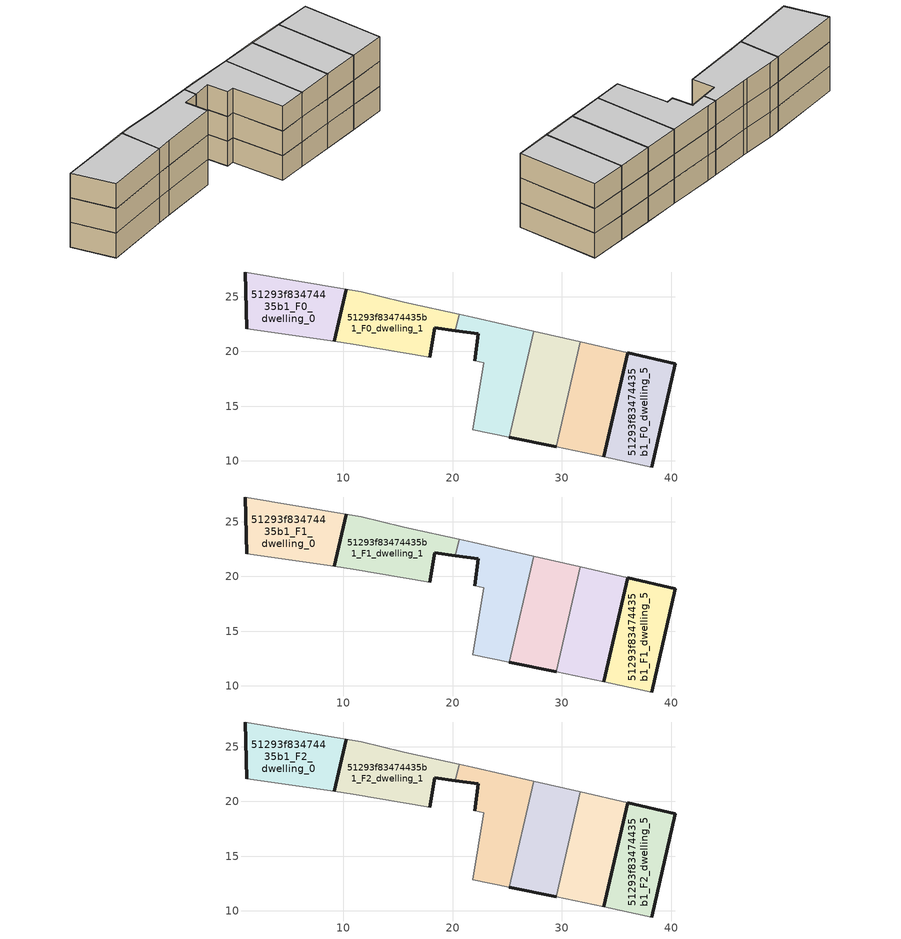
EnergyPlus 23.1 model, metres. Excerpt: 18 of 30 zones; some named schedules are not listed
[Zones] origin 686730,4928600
51293f83474435b1_F0_dwelling_0
 floor ground (EU_floor_Construction): 9.18,20.92 10.28,25.68 1.06,27.26 1.16,22.08 z0
 wall outside (EU_wall_Construction): 1.16,22.08 1.06,27.26 / 10.28,25.68 9.18,20.92 z0:3
 wall adiabatic (EU_wall_Construction): 9.18,20.92 1.16,22.08 / 1.06,27.26 10.28,25.68 z0:3
51293f83474435b1_F0_dwelling_1
 floor ground (EU_floor_Construction): 20.26,21.9 20.6,23.4 15.99,24.39 15.41,24.52 11.66,25.44 10.28,25.68 9.18,20.92 10.92,20.67 17.92,19.47 18.36,22.17 z0
 wall outside (EU_wall_Construction): 20.26,21.9 18.36,22.17 17.92,19.47 / 9.18,20.92 10.28,25.68 z0:3
 wall adiabatic (EU_wall_Construction): 10.28,25.68 11.66,25.44 15.41,24.52 15.99,24.39 20.6,23.4 / 17.92,19.47 10.92,20.67 9.18,20.92 z0:3
 wall to 51293f83474435b1_F0_dwelling_2 (EU_wall_Construction): 20.6,23.4 20.26,21.9 z0:3
51293f83474435b1_F0_dwelling_2
 floor ground (EU_floor_Construction): 25.17,12.16 27.4,21.85 21.84,23.13 20.6,23.4 20.26,21.9 22.36,21.6 22.01,19.15 22.85,18.98 21.86,12.85 z0
 wall outside (EU_wall_Construction): 22.01,19.15 22.36,21.6 20.26,21.9 z0:3
 wall adiabatic (EU_wall_Construction): 20.6,23.4 21.84,23.13 27.4,21.85 / 25.17,12.16 21.86,12.85 22.85,18.98 22.01,19.15 z0:3
 wall to 51293f83474435b1_F0_dwelling_3 (EU_wall_Construction): 27.4,21.85 25.17,12.16 z0:3
51293f83474435b1_F0_dwelling_3
 floor ground (EU_floor_Construction): 29.47,11.26 31.69,20.87 27.4,21.85 25.17,12.16 z0
 wall outside (EU_wall_Construction): 29.47,11.26 25.17,12.16 z0:3
 wall adiabatic (EU_wall_Construction): 27.4,21.85 31.69,20.87 z0:3
 wall to 51293f83474435b1_F0_dwelling_4 (EU_wall_Construction): 31.69,20.87 29.47,11.26 z0:3
51293f83474435b1_F0_dwelling_4
 floor ground (EU_floor_Construction): 33.82,10.36 36.01,19.87 31.69,20.87 29.47,11.26 z0
 wall outside (EU_wall_Construction): 36.01,19.87 33.82,10.36 z0:3
 wall adiabatic (EU_wall_Construction): 31.69,20.87 36.01,19.87 / 33.82,10.36 29.47,11.26 z0:3
51293f83474435b1_F0_dwelling_5
 floor ground (EU_floor_Construction): 38.23,9.43 40.34,18.87 36.01,19.87 33.82,10.36 z0
 wall outside (EU_wall_Construction): 33.82,10.36 36.01,19.87 40.34,18.87 38.23,9.43 z0:3
 wall adiabatic (EU_wall_Construction): 38.23,9.43 33.82,10.36 z0:3
51293f83474435b1_F1_dwelling_0
 floor to 51293f83474435b1_F0_dwelling_0 (EU_floor_Construction): 9.18,20.92 10.28,25.68 1.06,27.26 1.16,22.08 z3
 wall outside (EU_wall_Construction): 1.16,22.08 1.06,27.26 / 10.28,25.68 9.18,20.92 z3:6
 wall adiabatic (EU_wall_Construction): 9.18,20.92 1.16,22.08 / 1.06,27.26 10.28,25.68 z3:6
51293f83474435b1_F1_dwelling_1
 floor to 51293f83474435b1_F0_dwelling_1 (EU_floor_Construction): 20.26,21.9 20.6,23.4 15.99,24.39 15.41,24.52 11.66,25.44 10.28,25.68 9.18,20.92 10.92,20.67 17.92,19.47 18.36,22.17 z3
 wall outside (EU_wall_Construction): 20.26,21.9 18.36,22.17 17.92,19.47 / 9.18,20.92 10.28,25.68 z3:6
 wall adiabatic (EU_wall_Construction): 10.28,25.68 11.66,25.44 15.41,24.52 15.99,24.39 20.6,23.4 / 17.92,19.47 10.92,20.67 9.18,20.92 z3:6
 wall to 51293f83474435b1_F1_dwelling_2 (EU_wall_Construction): 20.6,23.4 20.26,21.9 z3:6
51293f83474435b1_F1_dwelling_2
 floor to 51293f83474435b1_F0_dwelling_2 (EU_floor_Construction): 25.17,12.16 27.4,21.85 21.84,23.13 20.6,23.4 20.26,21.9 22.36,21.6 22.01,19.15 22.85,18.98 21.86,12.85 z3
 wall outside (EU_wall_Construction): 22.01,19.15 22.36,21.6 20.26,21.9 z3:6
 wall adiabatic (EU_wall_Construction): 20.6,23.4 21.84,23.13 27.4,21.85 / 25.17,12.16 21.86,12.85 22.85,18.98 22.01,19.15 z3:6
 wall to 51293f83474435b1_F1_dwelling_3 (EU_wall_Construction): 27.4,21.85 25.17,12.16 z3:6
51293f83474435b1_F1_dwelling_3
 floor to 51293f83474435b1_F0_dwelling_3 (EU_floor_Construction): 29.47,11.26 31.69,20.87 27.4,21.85 25.17,12.16 z3
 wall outside (EU_wall_Construction): 29.47,11.26 25.17,12.16 z3:6
 wall adiabatic (EU_wall_Construction): 27.4,21.85 31.69,20.87 z3:6
 wall to 51293f83474435b1_F1_dwelling_4 (EU_wall_Construction): 31.69,20.87 29.47,11.26 z3:6
51293f83474435b1_F1_dwelling_4
 floor to 51293f83474435b1_F0_dwelling_4 (EU_floor_Construction): 33.82,10.36 36.01,19.87 31.69,20.87 29.47,11.26 z3
 wall outside (EU_wall_Construction): 36.01,19.87 33.82,10.36 z3:6
 wall adiabatic (EU_wall_Construction): 31.69,20.87 36.01,19.87 / 33.82,10.36 29.47,11.26 z3:6
51293f83474435b1_F1_dwelling_5
 floor to 51293f83474435b1_F0_dwelling_5 (EU_floor_Construction): 38.23,9.43 40.34,18.87 36.01,19.87 33.82,10.36 z3
 wall outside (EU_wall_Construction): 33.82,10.36 36.01,19.87 40.34,18.87 38.23,9.43 z3:6
 wall adiabatic (EU_wall_Construction): 38.23,9.43 33.82,10.36 z3:6
51293f83474435b1_F2_dwelling_0
 floor to 51293f83474435b1_F1_dwelling_0 (EU_floor_Construction): 9.18,20.92 10.28,25.68 1.06,27.26 1.16,22.08 z6
 wall outside (EU_wall_Construction): 1.16,22.08 1.06,27.26 / 10.28,25.68 9.18,20.92 z6:9
 wall adiabatic (EU_wall_Construction): 9.18,20.92 1.16,22.08 / 1.06,27.26 10.28,25.68 z6:9
 ceiling to 51293f83474435b1_F3_dwelling_0 (EU_floor_Construction): 10.28,25.68 9.18,20.92 1.16,22.08 1.06,27.26 z9
51293f83474435b1_F2_dwelling_1
 floor to 51293f83474435b1_F1_dwelling_1 (EU_floor_Construction): 20.26,21.9 20.6,23.4 15.99,24.39 15.41,24.52 11.66,25.44 10.28,25.68 9.18,20.92 10.92,20.67 17.92,19.47 18.36,22.17 z6
 wall outside (EU_wall_Construction): 20.26,21.9 18.36,22.17 17.92,19.47 / 9.18,20.92 10.28,25.68 z6:9
 wall adiabatic (EU_wall_Construction): 10.28,25.68 11.66,25.44 15.41,24.52 15.99,24.39 20.6,23.4 / 17.92,19.47 10.92,20.67 9.18,20.92 z6:9
 wall to 51293f83474435b1_F2_dwelling_2 (EU_wall_Construction): 20.6,23.4 20.26,21.9 z6:9
 ceiling to 51293f83474435b1_F3_dwelling_1 (EU_floor_Construction): 20.6,23.4 20.26,21.9 18.36,22.17 17.92,19.47 10.92,20.67 9.18,20.92 10.28,25.68 11.66,25.44 15.41,24.52 15.99,24.39 z9
51293f83474435b1_F2_dwelling_2
 floor to 51293f83474435b1_F1_dwelling_2 (EU_floor_Construction): 25.17,12.16 27.4,21.85 21.84,23.13 20.6,23.4 20.26,21.9 22.36,21.6 22.01,19.15 22.85,18.98 21.86,12.85 z6
 wall outside (EU_wall_Construction): 22.01,19.15 22.36,21.6 20.26,21.9 z6:9
 wall adiabatic (EU_wall_Construction): 20.6,23.4 21.84,23.13 27.4,21.85 / 25.17,12.16 21.86,12.85 22.85,18.98 22.01,19.15 z6:9
 wall to 51293f83474435b1_F2_dwelling_3 (EU_wall_Construction): 27.4,21.85 25.17,12.16 z6:9
 ceiling to 51293f83474435b1_F3_dwelling_2 (EU_floor_Construction): 27.4,21.85 25.17,12.16 21.86,12.85 22.85,18.98 22.01,19.15 22.36,21.6 20.26,21.9 20.6,23.4 21.84,23.13 z9
51293f83474435b1_F2_dwelling_3
 floor to 51293f83474435b1_F1_dwelling_3 (EU_floor_Construction): 29.47,11.26 31.69,20.87 27.4,21.85 25.17,12.16 z6
 wall outside (EU_wall_Construction): 29.47,11.26 25.17,12.16 z6:9
 wall adiabatic (EU_wall_Construction): 27.4,21.85 31.69,20.87 z6:9
 wall to 51293f83474435b1_F2_dwelling_4 (EU_wall_Construction): 31.69,20.87 29.47,11.26 z6:9
 ceiling to 51293f83474435b1_F3_dwelling_3 (EU_floor_Construction): 31.69,20.87 29.47,11.26 25.17,12.16 27.4,21.85 z9
51293f83474435b1_F2_dwelling_4
 floor to 51293f83474435b1_F1_dwelling_4 (EU_floor_Construction): 33.82,10.36 36.01,19.87 31.69,20.87 29.47,11.26 z6
 wall outside (EU_wall_Construction): 36.01,19.87 33.82,10.36 z6:9
 wall adiabatic (EU_wall_Construction): 31.69,20.87 36.01,19.87 / 33.82,10.36 29.47,11.26 z6:9
 ceiling to 51293f83474435b1_F3_dwelling_4 (EU_floor_Construction): 36.01,19.87 33.82,10.36 29.47,11.26 31.69,20.87 z9
51293f83474435b1_F2_dwelling_5
 floor to 51293f83474435b1_F1_dwelling_5 (EU_floor_Construction): 38.23,9.43 40.34,18.87 36.01,19.87 33.82,10.36 z6
 wall outside (EU_wall_Construction): 33.82,10.36 36.01,19.87 40.34,18.87 38.23,9.43 z6:9
 wall adiabatic (EU_wall_Construction): 38.23,9.43 33.82,10.36 z6:9
 ceiling to 51293f83474435b1_F3_dwelling_5 (EU_floor_Construction): 40.34,18.87 38.23,9.43 33.82,10.36 36.01,19.87 z9
[Building]
EU S2 Campaign: North Axis=0; Terrain=City; Solar Distribution=FullExterior
[Site:Location]
Bologna: Latitude=44.5; Longitude=11.25; Time Zone=1; Elevation=37
[SizingPeriod:WeatherFileDays]
AnnualSizingPeriod: Begin Month=1; Begin Day of Month=1; End Month=12; End Day of Month=31; Day of Week for Start Day=Monday; Use Weather File Daylight Saving Period=No; Use Weather File Rain and Snow Indicators=No
[MATERIAL]
EU_InternalMass_Material: Roughness=MediumRough; Thickness=0.1; Conductivity=1; Density=1800; Specific Heat=900; Thermal Absorptance=0.9; Solar Absorptance=0.7; Visible Absorptance=0.7
[MATERIAL:NOMASS] Roughness=MediumRough; Thermal Absorptance=0.9; Solar Absorptance=0.7; Visible Absorptance=0.7
Name | Thermal Resistance
EU_wall_NoMass | 0.779417
EU_floor_NoMass | 0.588222
[CONSTRUCTION]
EU_wall_Construction: EU_wall_NoMass
EU_floor_Construction: EU_floor_NoMass
EU_InternalMass_Construction: EU_InternalMass_Material
[ZONE] Type=1; Multiplier=1; Ceiling Height=autocalculate; Floor Area=autocalculate; Part of Total Floor Area=Yes
Name | Volume
51293f83474435b1_F0_dwelling_0 | 130.513
51293f83474435b1_F1_dwelling_0; 51293f83474435b1_F2_dwelling_0 | 130.514
51293f83474435b1_F0_dwelling_1; 51293f83474435b1_F1_dwelling_1; 51293f83474435b1_F2_dwelling_1; 51293f83474435b1_F1_dwelling_5; 51293f83474435b1_F2_dwelling_5 | 130.512
51293f83474435b1_F0_dwelling_2; 51293f83474435b1_F1_dwelling_2; 51293f83474435b1_F2_dwelling_2 | 130.505
51293f83474435b1_F0_dwelling_3; 51293f83474435b1_F1_dwelling_3; 51293f83474435b1_F2_dwelling_3 | 130.53
51293f83474435b1_F0_dwelling_4; 51293f83474435b1_F1_dwelling_4; 51293f83474435b1_F2_dwelling_4 | 130.518
51293f83474435b1_F0_dwelling_5 | 130.511
[INTERNALMASS] Construction=EU_InternalMass_Construction
Name | Zone or ZoneList | Surface Area
51293f83474435b1_F0_dwelling_0_EU_InternalMass | 51293f83474435b1_F0_dwelling_0 | 43.5047
51293f83474435b1_F0_dwelling_1_EU_InternalMass | 51293f83474435b1_F0_dwelling_1 | 43.5037
51293f83474435b1_F0_dwelling_2_EU_InternalMass | 51293f83474435b1_F0_dwelling_2 | 43.5019
51293f83474435b1_F0_dwelling_3_EU_InternalMass | 51293f83474435b1_F0_dwelling_3 | 43.51
51293f83474435b1_F0_dwelling_4_EU_InternalMass | 51293f83474435b1_F0_dwelling_4 | 43.506
51293f83474435b1_F0_dwelling_5_EU_InternalMass | 51293f83474435b1_F0_dwelling_5 | 43.5038
51293f83474435b1_F1_dwelling_0_EU_InternalMass | 51293f83474435b1_F1_dwelling_0 | 43.5047
51293f83474435b1_F1_dwelling_1_EU_InternalMass | 51293f83474435b1_F1_dwelling_1 | 43.5037
51293f83474435b1_F1_dwelling_2_EU_InternalMass | 51293f83474435b1_F1_dwelling_2 | 43.5019
51293f83474435b1_F1_dwelling_3_EU_InternalMass | 51293f83474435b1_F1_dwelling_3 | 43.51
51293f83474435b1_F1_dwelling_4_EU_InternalMass | 51293f83474435b1_F1_dwelling_4 | 43.506
51293f83474435b1_F1_dwelling_5_EU_InternalMass | 51293f83474435b1_F1_dwelling_5 | 43.5038
51293f83474435b1_F2_dwelling_0_EU_InternalMass | 51293f83474435b1_F2_dwelling_0 | 43.5047
51293f83474435b1_F2_dwelling_1_EU_InternalMass | 51293f83474435b1_F2_dwelling_1 | 43.5037
51293f83474435b1_F2_dwelling_2_EU_InternalMass | 51293f83474435b1_F2_dwelling_2 | 43.5019
51293f83474435b1_F2_dwelling_3_EU_InternalMass | 51293f83474435b1_F2_dwelling_3 | 43.51
51293f83474435b1_F2_dwelling_4_EU_InternalMass | 51293f83474435b1_F2_dwelling_4 | 43.506
51293f83474435b1_F2_dwelling_5_EU_InternalMass | 51293f83474435b1_F2_dwelling_5 | 43.5038
[OTHEREQUIPMENT] Fuel Type=Electricity; Design Level Calculation Method=Watts/Area; Power per Zone Floor Area=1; Fraction Latent=0; Fraction Radiant=0; Fraction Lost=0; Carbon Dioxide Generation Rate=0; EndUse Subcategory=EU_Step8_InternalGains
Name | Zone or ZoneList or Space or SpaceList | Schedule
EU_Step8_InternalGain_51293f83474435b1_F0_dwelling_0_f000 | 51293f83474435b1_F0_dwelling_0 | EU_Step8_GainSchedule_51293f83474435b1_F0_dwelling_0_f000
EU_Step8_InternalGain_51293f83474435b1_F0_dwelling_1_f000 | 51293f83474435b1_F0_dwelling_1 | EU_Step8_GainSchedule_51293f83474435b1_F0_dwelling_1_f000
EU_Step8_InternalGain_51293f83474435b1_F0_dwelling_2_f000 | 51293f83474435b1_F0_dwelling_2 | EU_Step8_GainSchedule_51293f83474435b1_F0_dwelling_2_f000
EU_Step8_InternalGain_51293f83474435b1_F0_dwelling_3_f000 | 51293f83474435b1_F0_dwelling_3 | EU_Step8_GainSchedule_51293f83474435b1_F0_dwelling_3_f000
EU_Step8_InternalGain_51293f83474435b1_F0_dwelling_4_f000 | 51293f83474435b1_F0_dwelling_4 | EU_Step8_GainSchedule_51293f83474435b1_F0_dwelling_4_f000
EU_Step8_InternalGain_51293f83474435b1_F0_dwelling_5_f000 | 51293f83474435b1_F0_dwelling_5 | EU_Step8_GainSchedule_51293f83474435b1_F0_dwelling_5_f000
EU_Step8_InternalGain_51293f83474435b1_F1_dwelling_0_f000 | 51293f83474435b1_F1_dwelling_0 | EU_Step8_GainSchedule_51293f83474435b1_F1_dwelling_0_f000
EU_Step8_InternalGain_51293f83474435b1_F1_dwelling_1_f000 | 51293f83474435b1_F1_dwelling_1 | EU_Step8_GainSchedule_51293f83474435b1_F1_dwelling_1_f000
EU_Step8_InternalGain_51293f83474435b1_F1_dwelling_2_f000 | 51293f83474435b1_F1_dwelling_2 | EU_Step8_GainSchedule_51293f83474435b1_F1_dwelling_2_f000
EU_Step8_InternalGain_51293f83474435b1_F1_dwelling_3_f000 | 51293f83474435b1_F1_dwelling_3 | EU_Step8_GainSchedule_51293f83474435b1_F1_dwelling_3_f000
EU_Step8_InternalGain_51293f83474435b1_F1_dwelling_4_f000 | 51293f83474435b1_F1_dwelling_4 | EU_Step8_GainSchedule_51293f83474435b1_F1_dwelling_4_f000
EU_Step8_InternalGain_51293f83474435b1_F1_dwelling_5_f000 | 51293f83474435b1_F1_dwelling_5 | EU_Step8_GainSchedule_51293f83474435b1_F1_dwelling_5_f000
EU_Step8_InternalGain_51293f83474435b1_F2_dwelling_0_f000 | 51293f83474435b1_F2_dwelling_0 | EU_Step8_GainSchedule_51293f83474435b1_F2_dwelling_0_f000
EU_Step8_InternalGain_51293f83474435b1_F2_dwelling_1_f000 | 51293f83474435b1_F2_dwelling_1 | EU_Step8_GainSchedule_51293f83474435b1_F2_dwelling_1_f000
EU_Step8_InternalGain_51293f83474435b1_F2_dwelling_2_f000 | 51293f83474435b1_F2_dwelling_2 | EU_Step8_GainSchedule_51293f83474435b1_F2_dwelling_2_f000
EU_Step8_InternalGain_51293f83474435b1_F2_dwelling_3_f000 | 51293f83474435b1_F2_dwelling_3 | EU_Step8_GainSchedule_51293f83474435b1_F2_dwelling_3_f000
EU_Step8_InternalGain_51293f83474435b1_F2_dwelling_4_f000 | 51293f83474435b1_F2_dwelling_4 | EU_Step8_GainSchedule_51293f83474435b1_F2_dwelling_4_f000
EU_Step8_InternalGain_51293f83474435b1_F2_dwelling_5_f000 | 51293f83474435b1_F2_dwelling_5 | EU_Step8_GainSchedule_51293f83474435b1_F2_dwelling_5_f000
[ZONEVENTILATION:DESIGNFLOWRATE] Schedule=EU_AlwaysOn; Design Flow Rate Calculation Method=AirChanges/Hour; Air Changes per Hour=0.712058; Ventilation Type=Natural; Fan Pressure Rise=0; Fan Total Efficiency=1; Constant Term Coefficient=1; Temperature Term Coefficient=0; Velocity Term Coefficient=0; Velocity Squared Term Coefficient=0; Minimum Indoor Temperature=-100; Maximum Indoor Temperature=100; Delta Temperature=-100; Minimum Outdoor Temperature=-100; Maximum Outdoor Temperature=100; Maximum Wind Speed=40
Name | Zone or ZoneList or Space or SpaceList
EU_ConstantAir_51293f83474435b1_F0_dwelling_0 | 51293f83474435b1_F0_dwelling_0
EU_ConstantAir_51293f83474435b1_F0_dwelling_1 | 51293f83474435b1_F0_dwelling_1
EU_ConstantAir_51293f83474435b1_F0_dwelling_2 | 51293f83474435b1_F0_dwelling_2
EU_ConstantAir_51293f83474435b1_F0_dwelling_3 | 51293f83474435b1_F0_dwelling_3
EU_ConstantAir_51293f83474435b1_F0_dwelling_4 | 51293f83474435b1_F0_dwelling_4
EU_ConstantAir_51293f83474435b1_F0_dwelling_5 | 51293f83474435b1_F0_dwelling_5
EU_ConstantAir_51293f83474435b1_F1_dwelling_0 | 51293f83474435b1_F1_dwelling_0
EU_ConstantAir_51293f83474435b1_F1_dwelling_1 | 51293f83474435b1_F1_dwelling_1
EU_ConstantAir_51293f83474435b1_F1_dwelling_2 | 51293f83474435b1_F1_dwelling_2
EU_ConstantAir_51293f83474435b1_F1_dwelling_3 | 51293f83474435b1_F1_dwelling_3
EU_ConstantAir_51293f83474435b1_F1_dwelling_4 | 51293f83474435b1_F1_dwelling_4
EU_ConstantAir_51293f83474435b1_F1_dwelling_5 | 51293f83474435b1_F1_dwelling_5
EU_ConstantAir_51293f83474435b1_F2_dwelling_0 | 51293f83474435b1_F2_dwelling_0
EU_ConstantAir_51293f83474435b1_F2_dwelling_1 | 51293f83474435b1_F2_dwelling_1
EU_ConstantAir_51293f83474435b1_F2_dwelling_2 | 51293f83474435b1_F2_dwelling_2
EU_ConstantAir_51293f83474435b1_F2_dwelling_3 | 51293f83474435b1_F2_dwelling_3
EU_ConstantAir_51293f83474435b1_F2_dwelling_4 | 51293f83474435b1_F2_dwelling_4
EU_ConstantAir_51293f83474435b1_F2_dwelling_5 | 51293f83474435b1_F2_dwelling_5
[HVACTEMPLATE:THERMOSTAT] Constant Heating Setpoint=20; Constant Cooling Setpoint=50
EU_HeatOnly_51293f83474435b1_F0_dwelling_0; EU_HeatOnly_51293f83474435b1_F0_dwelling_1; EU_HeatOnly_51293f83474435b1_F0_dwelling_2; EU_HeatOnly_51293f83474435b1_F0_dwelling_3; EU_HeatOnly_51293f83474435b1_F0_dwelling_4; EU_HeatOnly_51293f83474435b1_F0_dwelling_5; EU_HeatOnly_51293f83474435b1_F1_dwelling_0; EU_HeatOnly_51293f83474435b1_F1_dwelling_1; EU_HeatOnly_51293f83474435b1_F1_dwelling_2; EU_HeatOnly_51293f83474435b1_F1_dwelling_3; EU_HeatOnly_51293f83474435b1_F1_dwelling_4; EU_HeatOnly_51293f83474435b1_F1_dwelling_5; EU_HeatOnly_51293f83474435b1_F2_dwelling_0; EU_HeatOnly_51293f83474435b1_F2_dwelling_1; EU_HeatOnly_51293f83474435b1_F2_dwelling_2; EU_HeatOnly_51293f83474435b1_F2_dwelling_3; EU_HeatOnly_51293f83474435b1_F2_dwelling_4; EU_HeatOnly_51293f83474435b1_F2_dwelling_5; EU_HeatOnly_51293f83474435b1_F3_dwelling_0; EU_HeatOnly_51293f83474435b1_F3_dwelling_1; EU_HeatOnly_51293f83474435b1_F3_dwelling_2; EU_HeatOnly_51293f83474435b1_F3_dwelling_3; EU_HeatOnly_51293f83474435b1_F3_dwelling_4; EU_HeatOnly_51293f83474435b1_F3_dwelling_5; EU_HeatOnly_51293f83474435b1_F4_dwelling_0; EU_HeatOnly_51293f83474435b1_F4_dwelling_1; EU_HeatOnly_51293f83474435b1_F4_dwelling_2; EU_HeatOnly_51293f83474435b1_F4_dwelling_3; EU_HeatOnly_51293f83474435b1_F4_dwelling_4; EU_HeatOnly_51293f83474435b1_F4_dwelling_5
[HVACTEMPLATE:ZONE:IDEALLOADSAIRSYSTEM] System Availability Schedule=EU_AlwaysOn; Maximum Heating Supply Air Temperature=50; Minimum Cooling Supply Air Temperature=13; Maximum Heating Supply Air Humidity Ratio=0.0156; Minimum Cooling Supply Air Humidity Ratio=0.0077; Heating Limit=NoLimit; Cooling Limit=NoLimit; Heating Availability Schedule=EU_AlwaysOn; Cooling Availability Schedule=EU_CoolingOff; Dehumidification Control Type=ConstantSensibleHeatRatio; Cooling Sensible Heat Ratio=0.7; Dehumidification Setpoint=60; Humidification Control Type=None; Humidification Setpoint=30; Outdoor Air Method=None; Outdoor Air Flow Rate per Person=0.00944; Outdoor Air Flow Rate per Zone Floor Area=0; Outdoor Air Flow Rate per Zone=0; Demand Controlled Ventilation Type=None; Outdoor Air Economizer Type=NoEconomizer; Heat Recovery Type=None; Sensible Heat Recovery Effectiveness=0.7; Latent Heat Recovery Effectiveness=0.65
Name | Template Thermostat
51293f83474435b1_F0_dwelling_0 | EU_HeatOnly_51293f83474435b1_F0_dwelling_0
51293f83474435b1_F0_dwelling_1 | EU_HeatOnly_51293f83474435b1_F0_dwelling_1
51293f83474435b1_F0_dwelling_2 | EU_HeatOnly_51293f83474435b1_F0_dwelling_2
51293f83474435b1_F0_dwelling_3 | EU_HeatOnly_51293f83474435b1_F0_dwelling_3
51293f83474435b1_F0_dwelling_4 | EU_HeatOnly_51293f83474435b1_F0_dwelling_4
51293f83474435b1_F0_dwelling_5 | EU_HeatOnly_51293f83474435b1_F0_dwelling_5
51293f83474435b1_F1_dwelling_0 | EU_HeatOnly_51293f83474435b1_F1_dwelling_0
51293f83474435b1_F1_dwelling_1 | EU_HeatOnly_51293f83474435b1_F1_dwelling_1
51293f83474435b1_F1_dwelling_2 | EU_HeatOnly_51293f83474435b1_F1_dwelling_2
51293f83474435b1_F1_dwelling_3 | EU_HeatOnly_51293f83474435b1_F1_dwelling_3
51293f83474435b1_F1_dwelling_4 | EU_HeatOnly_51293f83474435b1_F1_dwelling_4
